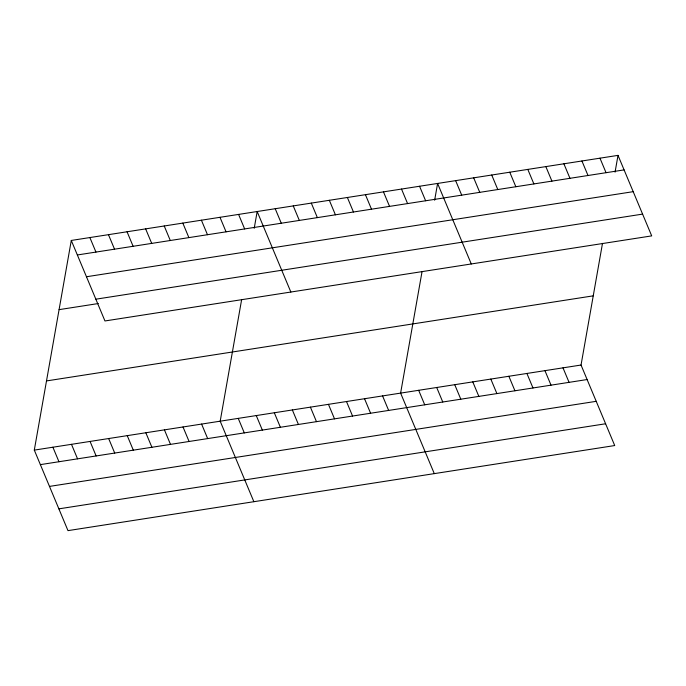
<?xml version="1.0" encoding="UTF-8"?>
<svg xmlns="http://www.w3.org/2000/svg" width="686" height="686" viewBox="0 0 686 686"><rect width="100%" height="100%" fill="white"/><g stroke="black" fill="none" stroke-linecap="round" stroke-linejoin="round"><path stroke-width="1.03" d="M602.497 243.376L581.042 365.038L614.716 445.548L67.983 530.63L34.3 450.11L71.284 240.452L618.017 155.37L651.7 235.89L104.958 320.962L71.284 240.452M241.652 299.525L220.189 421.187L253.871 501.698M254.214 228.301L257.173 211.528L290.855 292.039M422.079 271.45L400.615 393.112L434.289 473.623M434.641 200.226L437.599 183.454L471.273 263.964M615.059 172.143L618.017 155.37M77.355 254.969L624.088 169.888M86.462 276.75L633.204 191.668M95.851 299.19L642.593 214.109M59.082 309.643L98.321 303.538M46.502 380.927L593.244 295.846M34.3 450.11L581.042 365.038M40.371 464.628L587.105 379.547M49.478 486.408L596.22 401.327M58.867 508.849L605.609 423.768M599.976 158.183L606.047 172.692M581.934 160.987L588.005 175.505M563.892 163.8L569.963 178.309M545.85 166.604L551.921 181.121M527.808 169.408L533.88 183.925M509.767 172.22L515.838 186.729M491.725 175.024L497.796 189.542M562.992 367.842L569.063 382.351M473.683 177.837L479.754 192.346M544.95 370.646L551.021 385.163M455.641 180.641L461.712 195.158M526.908 373.458L532.979 387.967M508.866 376.262L514.937 390.78M419.558 186.258L425.629 200.766M490.824 379.075L496.896 393.584M401.516 189.062L407.587 203.579M472.783 381.879L478.854 396.397M383.474 191.874L389.545 206.383M454.741 384.692L460.812 399.201M365.432 194.678L371.495 209.196M436.699 387.496L442.77 402.005M347.382 197.491L353.453 212M418.657 390.3L424.728 404.817M329.34 200.295L335.411 214.812M311.298 203.099L317.369 217.616M382.574 395.916L388.645 410.434M293.256 205.911L299.328 220.42M364.532 398.729L370.603 413.238M275.215 208.716L281.286 223.233M346.49 401.533L352.561 416.05M328.448 404.337L334.519 418.854M238.582 214.418L244.653 228.935M310.406 407.15L316.478 421.658M219.992 217.308L226.063 231.825M292.356 409.954L298.427 424.471M201.41 220.206L207.481 234.715M274.314 412.766L280.385 427.275M182.819 223.096L188.89 237.613M256.272 415.57L262.344 430.088M164.228 225.986L170.299 240.503M238.231 418.383L244.302 432.892M145.638 228.884L151.709 243.393M127.047 231.774L133.118 246.291M201.598 424.077L207.669 438.594M108.465 234.672L114.536 249.181M183.016 426.975L189.087 441.484M89.875 237.562L95.946 252.071M164.426 429.865L170.497 444.382M145.835 432.755L151.906 447.272M127.244 435.653L133.316 450.162M108.654 438.543L114.725 453.06M90.063 441.432L96.134 455.95M71.481 444.331L77.552 458.84M52.891 447.221L58.962 461.738"/></g></svg>
